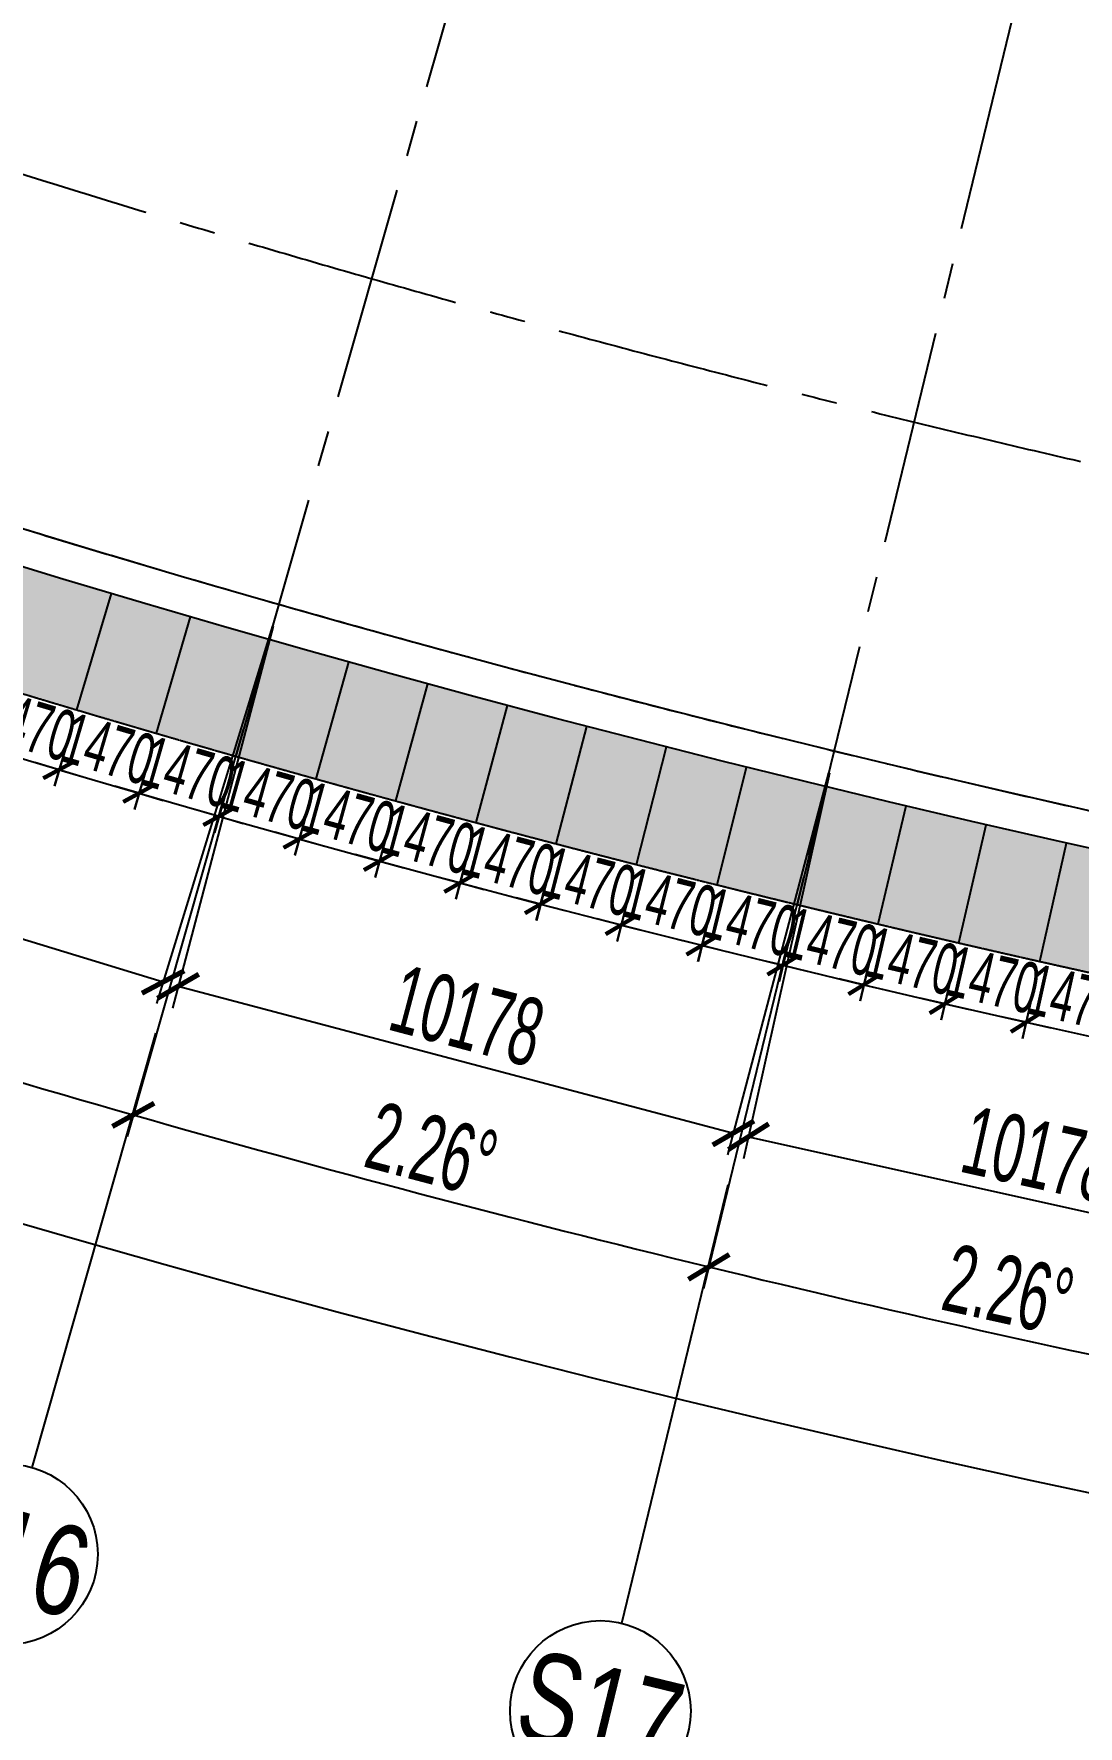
# Model space of a CAD drawing. Extents: x -668578 to 2331563, y -1202445 to 1620273.
# Drawn here: x 1643425 to 1661932, y 22311 to 52302 of the extents above; entities that cross this region are included whole.
import ezdxf
from ezdxf.enums import TextEntityAlignment as Align

# ---------------------------------------------------------------- set-up
doc = ezdxf.new("R2010")
doc.units = 0
doc.linetypes.add('CENTER2', pattern=[28.575000000000003, 19.05, -3.175, 3.175, -3.175])
doc.linetypes.add('DASH', pattern=[0.35, 0.25, -0.1])
doc.layers.get('0').update_dxf_attribs({"color": 8})
doc.layers.get('Defpoints').update_dxf_attribs({"color": 8})
for name, color, linetype in [('#填充层', 8, 'Continuous'), ('#幕墙线-平面', 8, 'Continuous'), ('#标注', 8, 'Continuous'), ('#轴线', 8, 'CENTER2'), ('dim', 8, 'Continuous')]:
    doc.layers.add(name, color=color, linetype=linetype)
doc.styles.add('JHZX', font='jrs.shx', dxfattribs={"width": 0.6, "bigfont": 'jhz.shx'})
doc.dimstyles.new('JZBZ-300', dxfattribs={"dimscale": 300, "dimtxt": 3, "dimasz": 1.5, "dimexe": 1, "dimexo": 1, "dimgap": 0.5, "dimtad": 1, "dimdec": 0, "dimdsep": 46, "dimtxsty": 'JHZX', "dimblk1": 'ARCHTICK', "dimblk2": 'ARCHTICK', "dimsah": 1, "dimcen": 0, "dimclrd": 1, "dimclre": 1, "dimclrt": 2, "dimazin": 2, "dimtfac": 1, "dimtdec": 0, "dimtix": 1, "dimtmove": 0, "dimatfit": 3, "dimfxl": 0, "dimtolj": 1, "dimlwd": -1, "dimlwe": -1, "dimarcsym": 0})
doc.dimstyles.new('JZBZ-400', dxfattribs={"dimscale": 400, "dimtxt": 3, "dimasz": 1.5, "dimexe": 1, "dimexo": 1, "dimgap": 0.5, "dimtad": 1, "dimdec": 0, "dimdsep": 46, "dimtxsty": 'JHZX', "dimblk1": 'ARCHTICK', "dimblk2": 'ARCHTICK', "dimsah": 1, "dimcen": 0, "dimclrd": 1, "dimclre": 1, "dimclrt": 2, "dimazin": 2, "dimtfac": 1, "dimtdec": 0, "dimtix": 1, "dimtmove": 0, "dimatfit": 3, "dimfxl": 0, "dimtolj": 1, "dimlwd": -1, "dimlwe": -1, "dimarcsym": 0})

# ---------------------------------------------------------------- blocks, each defined once
blk = doc.blocks.new('_ARCHTICK')
at = {"color": 0, "linetype": 'ByBlock', "const_width": 0.15}
blk.add_lwpolyline([(-0.5, -0.5), (0.5, 0.5)], dxfattribs=at)
blk = doc.blocks.new('*D2939')
at = {"layer": '#标注', "ltscale": 300, "transparency": 16777216}
for p, q in [((-1772.791618300945, -1481.365197545436), (-9341.748198340536, -7862.657879242006)), ((165913.7732030131, -92055.65823940704), (164727.0996400029, -101884.2800072265))]:
    blk.add_line(p, q, dxfattribs=at)
blk.add_arc((197092.1482162317, 166179.1797920645), 269610.2124900237, 220.1338192809485, 263.1156299250187, dxfattribs=at)
at = {"layer": 'Defpoints', "color": 0, "ltscale": 300, "transparency": 16777216}
for p in [(197092.1482162317, 166179.1797920645), (-1466.975190824596, -1223.535190204158), (40379.67516651106, -53208.30268940322), (165961.7196095993, -91658.54220838404)]:
    blk.add_point(p, dxfattribs=at)
at = {"layer": '#标注', "ltscale": 300, "transparency": 16777216, "xscale": 600, "yscale": 600, "zscale": 600}
for p, rotation in [((-9035.931770864163, -7604.827871900749), 130.1338192809485), ((164775.0460465892, -101487.1639762035), 353.1156299250187)]:
    blk.add_blockref('_ARCHTICK', p, dxfattribs=dict(at, rotation=rotation))
at = {"layer": '#标注', "ltscale": 300, "transparency": 16777216, "insert": (69341.55334645722, -70334.48968467087), "char_height": 1200, "attachment_point": 5, "rotation": 331.6247246029835, "style": 'JHZX'}
blk.add_mtext('\\A1;42.98°', dxfattribs=at)
blk = doc.blocks.new('*D2962')
at = {"layer": '#标注', "ltscale": 300, "transparency": 16777216}
for p, q in [((115870.6005550071, -80924.81215691594), (113528.6640288411, -88049.79168723096)), ((125687.7338482185, -83938.25712581127), (123628.8638690913, -91150.12612136613))]:
    blk.add_line(p, q, dxfattribs=at)
blk.add_arc((197092.1482162343, 166179.1797920605), 267210.2124900228, 251.8046268610904, 254.0668271582905, dxfattribs=at)
at = {"layer": 'Defpoints', "color": 0, "ltscale": 300, "transparency": 16777216}
for p in [(197092.1482162343, 166179.1797920605), (115995.5038364027, -80544.81324863248), (125797.5402471053, -83553.624112715), (117001.5900693427, -88745.90754671526)]:
    blk.add_point(p, dxfattribs=at)
at = {"layer": '#标注', "ltscale": 300, "transparency": 16777216, "xscale": 600, "yscale": 600, "zscale": 600}
for p, rotation in [((113653.5673102366, -87669.79277894746), 161.8046268610904), ((123738.670267978, -90765.49310826983), 344.0668271582905)]:
    blk.add_blockref('_ARCHTICK', p, dxfattribs=dict(at, rotation=rotation))
at = {"layer": '#标注', "ltscale": 300, "transparency": 16777216, "insert": (118915.5953351059, -88502.6371847374), "char_height": 1200, "attachment_point": 5, "rotation": 342.9357270096904, "style": 'JHZX'}
blk.add_mtext('\\A1;2.26°', dxfattribs=at)
blk = doc.blocks.new('*D2963')
at = {"layer": '#标注', "ltscale": 300, "transparency": 16777216}
for p, q in [((125687.7338482183, -83938.25712581107), (123628.863869091, -91150.12612136657)), ((135616.1671656003, -86561.84654807858), (133843.5729507637, -93849.3639408216))]:
    blk.add_line(p, q, dxfattribs=at)
blk.add_arc((197092.1482162313, 166179.1797920627), 267210.2124900245, 254.0668271582912, 256.3290280231381, dxfattribs=at)
at = {"layer": 'Defpoints', "color": 0, "ltscale": 300, "transparency": 16777216}
for p in [(197092.1482162313, 166179.1797920627), (125797.5402471051, -83553.62411271481), (135710.7055237249, -86173.17895379895), (127126.5616426544, -91708.61432464102)]:
    blk.add_point(p, dxfattribs=at)
at = {"layer": '#标注', "ltscale": 300, "transparency": 16777216, "xscale": 600, "yscale": 600, "zscale": 600}
for p, rotation in [((123738.6702679777, -90765.49310827028), 164.0668271582912), ((133938.1113088882, -93460.69634654198), 346.3290280231381)]:
    blk.add_blockref('_ARCHTICK', p, dxfattribs=dict(at, rotation=rotation))
at = {"layer": '#标注', "ltscale": 300, "transparency": 16777216, "insert": (129029.4731496097, -91389.98292303307), "char_height": 1200, "attachment_point": 5, "rotation": 345.1979275907147, "style": 'JHZX'}
blk.add_mtext('\\A1;2.26°', dxfattribs=at)
blk = doc.blocks.new('*D2964')
at = {"layer": '#标注', "ltscale": 300, "transparency": 16777216}
for p, q in [((135616.1671656, -86561.84654807855), (133843.5729507627, -93849.36394082324)), ((145640.4226773909, -88791.49024800592), (144156.8671574158, -96143.29703404036))]:
    blk.add_line(p, q, dxfattribs=at)
blk.add_arc((197092.1482162382, 166179.1797920599), 267210.2124900252, 256.3290280231364, 258.5912288879829, dxfattribs=at)
at = {"layer": 'Defpoints', "color": 0, "ltscale": 300, "transparency": 16777216}
for p in [(197092.1482162382, 166179.1797920599), (135710.7055237246, -86173.17895379894), (145719.5456384562, -88399.3938860842), (137360.5897846303, -94269.35367721465)]:
    blk.add_point(p, dxfattribs=at)
at = {"layer": '#标注', "ltscale": 300, "transparency": 16777216, "xscale": 600, "yscale": 600, "zscale": 600}
for p, rotation in [((133938.1113088872, -93460.6963465436), 166.3290280231364), ((144235.9901184811, -95751.20067211865), 348.5912288879829)]:
    blk.add_blockref('_ARCHTICK', p, dxfattribs=dict(at, rotation=rotation))
at = {"layer": '#标注', "ltscale": 300, "transparency": 16777216, "insert": (139249.4410553849, -93875.85774285143), "char_height": 1200, "attachment_point": 5, "rotation": 347.4601284555596, "style": 'JHZX'}
blk.add_mtext('\\A1;2.26°', dxfattribs=at)
blk = doc.blocks.new('*U2924')
at = {"linetype": 'ByBlock'}
blk.add_line((-8.960830237663566e-17, -20), (0, 0), dxfattribs=at)
blk.add_circle((0, -24), 4, dxfattribs=at)
at = {"color": 253, "linetype": 'ByBlock', "style": 'JHZX', "width": 0.75}
blk.add_attdef('AXES', text='', height=4, dxfattribs=at).set_placement((0, -24), align=Align.MIDDLE_CENTER)
blk = doc.blocks.new('*D3017')
at = {"layer": '#标注', "transparency": 16777216}
for p, q in [((-18427.29014813252, -75791.97258892888), (-19947.73486925563, -82627.74086996839)), ((-8492.067901645589, -78001.81288731284), (-10012.5126227687, -84837.58116835235)), ((-19860.88729401017, -82237.28280733684), (-9925.665047523244, -84447.1231057208))]:
    blk.add_line(p, q, dxfattribs=at)
at = {"layer": 'Defpoints', "color": 0, "transparency": 16777216}
for p in [(-18340.44257288706, -75401.51452629734), (-8405.220326400127, -77611.3548246813), (-9925.665047523244, -84447.1231057208)]:
    blk.add_point(p, dxfattribs=at)
at = {"layer": '#标注', "transparency": 16777216, "xscale": 600, "yscale": 600, "zscale": 600}
for p, rotation in [((-19860.88729401017, -82237.28280733684), 167.4601294960044), ((-9925.665047523244, -84447.1231057208), 347.4601294960043)]:
    blk.add_blockref('_ARCHTICK', p, dxfattribs=dict(at, rotation=rotation))
at = {"layer": '#标注', "transparency": 16777216, "insert": (-14719.58102027579, -82561.28683126572), "char_height": 1200, "attachment_point": 5, "rotation": 347.46012949600436, "style": 'JHZX'}
blk.add_mtext('\\A1;10178', dxfattribs=at)
blk = doc.blocks.new('*D3019')
at = {"layer": '#标注', "transparency": 16777216}
for p, q in [((-28282.88588761652, -73187.95265346952), (-30071.97148368604, -79958.3775199017)), ((-18442.63487476202, -75788.24018285229), (-20231.72047083154, -82558.66504928446)), ((-29969.77918181109, -79571.6518633472), (-20129.52816895658, -82171.93939272997))]:
    blk.add_line(p, q, dxfattribs=at)
at = {"layer": 'Defpoints', "color": 0, "transparency": 16777216}
for p in [(-28180.69358574156, -72801.22699691502), (-18340.44257288706, -75401.5145262978), (-20129.52816895658, -82171.93939272997)]:
    blk.add_point(p, dxfattribs=at)
at = {"layer": '#标注', "transparency": 16777216, "xscale": 600, "yscale": 600, "zscale": 600}
for p, rotation in [((-29969.77918181109, -79571.6518633472), 165.1979260165028), ((-20129.52816895658, -82171.93939272997), 345.1979260165028)]:
    blk.add_blockref('_ARCHTICK', p, dxfattribs=dict(at, rotation=rotation))
at = {"layer": '#标注', "transparency": 16777216, "insert": (-24845.26907163392, -80098.34431492962), "char_height": 1200, "attachment_point": 5, "rotation": 345.1979260165028, "style": 'JHZX'}
blk.add_mtext('\\A1;10178', dxfattribs=at)
blk = doc.blocks.new('*D3020')
at = {"layer": '#标注', "transparency": 16777216}
for p, q in [((-38028.01337984062, -70196.93667052576), (-40082.95058905006, -76891.46527291904)), ((-28298.07129202501, -73183.61747021004), (-30353.00850123445, -79878.14607260333)), ((-39965.57288276312, -76509.074799624), (-30235.63079494752, -79495.75559930828))]:
    blk.add_line(p, q, dxfattribs=at)
at = {"layer": 'Defpoints', "color": 0, "transparency": 16777216}
for p in [(-37910.63567355368, -69814.5461972307), (-28180.69358573807, -72801.22699691498), (-30235.63079494752, -79495.75559930828)]:
    blk.add_point(p, dxfattribs=at)
at = {"layer": '#标注', "transparency": 16777216, "xscale": 600, "yscale": 600, "zscale": 600}
for p, rotation in [((-39965.57288276312, -76509.074799624), 162.9357278414929), ((-30235.63079494752, -79495.75559930828), 342.9357278414929)]:
    blk.add_blockref('_ARCHTICK', p, dxfattribs=dict(at, rotation=rotation))
at = {"layer": '#标注', "transparency": 16777216, "insert": (-34865.84642628145, -77237.63425287601), "char_height": 1200, "attachment_point": 5, "rotation": 342.9357278414929, "style": 'JHZX'}
blk.add_mtext('\\A1;10178', dxfattribs=at)
blk = doc.blocks.new('*U576')
at = {"layer": '#幕墙线-平面', "ltscale": 300}
blk.add_lwpolyline([(-2.021426355838275e-10, 0.002538945773403268), (6.263339929546419e-05, -2149.999906919618)], dxfattribs=at)
blk = doc.blocks.new('*U577')
at = {"layer": '#幕墙线-平面', "color": 0, "linetype": 'ByBlock', "lineweight": -2, "transparency": 16777216}
for p, rotation in [((1644188.767116361, 40321.09322382067), 163.4225069173871), ((1645598.841592403, 39905.66062733348), 163.7457025769099), ((1647011.23700652, 39498.18858609308), 164.0688982364315), ((1648425.908417898, 39098.69006539544), 164.3920938959532), ((1649842.810813305, 38707.17777682832), 164.7152895554737), ((1651261.899108522, 38323.66417786662), 165.0384852149942), ((1652683.128149775, 37948.16147147611), 165.3616808745159), ((1654106.452715177, 37580.68160572488), 165.6848765340386), ((1655531.827516162, 37221.23627340363), 166.0080721935603), ((1656959.207198927, 36869.8369116532), 166.331267853083), ((1658388.546345878, 36526.49470160095), 166.6544635126058), ((1659819.799477072, 36191.2205680047), 166.9776591721285), ((1661252.921051664, 35864.0251789054), 167.3008548316524)]:
    blk.add_blockref('*U576', p, dxfattribs=dict(at, rotation=rotation))
blk = doc.blocks.new('*D3236')
at = {"layer": '#标注', "ltscale": 300, "transparency": 16777216}
for p, q in [((121252.2380702595, -83460.60633975439), (120933.5952784095, -84520.0658542167)), ((122659.9548670372, -83883.9909090903), (122341.3120751871, -84943.4504235526)), ((121019.9998712442, -84232.77811285437), (120589.0682592007, -84103.1712236023)), ((121019.9998712442, -84232.77811285437), (122427.7166680219, -84656.16268219028)), ((122427.7166680219, -84656.16268219028), (122858.6482800654, -84785.76957144235))]:
    blk.add_line(p, q, dxfattribs=at)
at = {"layer": 'Defpoints', "color": 0, "ltscale": 300, "transparency": 16777216}
for p in [(121338.6426630942, -83173.31859839207), (122746.3594598719, -83596.70316772796), (122427.7166680219, -84656.16268219028)]:
    blk.add_point(p, dxfattribs=at)
at = {"layer": '#标注', "ltscale": 300, "transparency": 16777216, "xscale": 450, "yscale": 450, "zscale": 450}
for p, rotation in [((121019.9998712442, -84232.77811285437), 343.2608272600598), ((122427.7166680219, -84656.16268219028), 163.2608272600599)]:
    blk.add_blockref('_ARCHTICK', p, dxfattribs=dict(at, rotation=rotation))
at = {"layer": '#标注', "ltscale": 300, "transparency": 16777216, "insert": (121896.6674553025, -83869.89491479765), "char_height": 900, "attachment_point": 5, "rotation": 343.26082726005984, "style": 'JHZX'}
blk.add_mtext('\\A1;1470', dxfattribs=at)
blk = doc.blocks.new('*D3237')
at = {"layer": '#标注', "ltscale": 300, "transparency": 16777216}
for p, q in [((122661.568622395, -83884.46911325946), (122348.9070980795, -84945.70917224548)), ((122433.6897838785, -84657.93861053232), (122002.0339413088, -84530.76458183378)), ((124071.6512504276, -84299.9062993686), (123758.9897261122, -85361.14635835461)), ((122433.6897838785, -84657.93861053232), (123843.7724119112, -85073.37579664146)), ((123843.7724119112, -85073.37579664146), (124275.4282544809, -85200.54982533999))]:
    blk.add_line(p, q, dxfattribs=at)
at = {"layer": 'Defpoints', "color": 0, "ltscale": 300, "transparency": 16777216}
for p in [(122746.351308194, -83596.69855154632), (124156.4339362266, -84012.13573765545), (123843.7724119112, -85073.37579664146)]:
    blk.add_point(p, dxfattribs=at)
at = {"layer": '#标注', "ltscale": 300, "transparency": 16777216, "xscale": 450, "yscale": 450, "zscale": 450}
for p, rotation in [((122433.6897838785, -84657.93861053232), 343.5840229464922), ((123843.7724119112, -85073.37579664146), 163.5840229464922)]:
    blk.add_blockref('_ARCHTICK', p, dxfattribs=dict(at, rotation=rotation))
at = {"layer": '#标注', "ltscale": 300, "transparency": 16777216, "insert": (123308.2964694929, -84290.11608016057), "char_height": 900, "attachment_point": 5, "rotation": 343.58402294649215, "style": 'JHZX'}
blk.add_mtext('\\A1;1470', dxfattribs=at)
blk = doc.blocks.new('*D3214')
at = {"layer": '#标注', "ltscale": 300, "transparency": 16777216}
for p, q in [((124073.2676775654, -84300.37539306041), (123766.5973693196, -85363.36222911478)), ((125485.6712696229, -84707.85197720275), (125179.0009613771, -85770.83881325711)), ((123849.755450394, -85075.1180035837), (123417.3891120974, -84950.38088197203)), ((123849.755450394, -85075.1180035837), (125262.1590424516, -85482.59458772604)), ((125262.1590424516, -85482.59458772604), (125694.5253807482, -85607.33170933771))]:
    blk.add_line(p, q, dxfattribs=at)
at = {"layer": 'Defpoints', "color": 0, "ltscale": 300, "transparency": 16777216}
for p in [(124156.4257586398, -84012.13116752933), (125568.8293506973, -84419.60775167166), (125262.1590424516, -85482.59458772604)]:
    blk.add_point(p, dxfattribs=at)
at = {"layer": '#标注', "ltscale": 300, "transparency": 16777216, "xscale": 450, "yscale": 450, "zscale": 450}
for p, rotation in [((123849.755450394, -85075.1180035837), 343.9072186329211), ((125262.1590424516, -85482.59458772604), 163.907218632921)]:
    blk.add_blockref('_ARCHTICK', p, dxfattribs=dict(at, rotation=rotation))
at = {"layer": '#标注', "ltscale": 300, "transparency": 16777216, "insert": (124722.2734085717, -84702.36784459269), "char_height": 900, "attachment_point": 5, "rotation": 343.90721863292106, "style": 'JHZX'}
blk.add_mtext('\\A1;1470', dxfattribs=at)
blk = doc.blocks.new('*D3215')
at = {"layer": '#标注', "ltscale": 300, "transparency": 16777216}
for p, q in [((125487.2903171074, -84708.311945491), (125186.6209828329, -85773.01173557827)), ((126901.96993211, -85107.81496222375), (126601.3005978354, -86172.51475231102)), ((125268.1518131869, -85484.30301783359), (124835.0887365698, -85362.00677230257)), ((125268.1518131869, -85484.30301783359), (126682.8314281894, -85883.80603456633)), ((126682.8314281894, -85883.80603456633), (127115.8945048065, -86006.10228009734))]:
    blk.add_line(p, q, dxfattribs=at)
at = {"layer": 'Defpoints', "color": 0, "ltscale": 300, "transparency": 16777216}
for p in [(125568.8211474614, -84419.60322774632), (126983.500762464, -84819.10624447906), (126682.8314281894, -85883.80603456633)]:
    blk.add_point(p, dxfattribs=at)
at = {"layer": '#标注', "ltscale": 300, "transparency": 16777216, "xscale": 450, "yscale": 450, "zscale": 450}
for p, rotation in [((125268.1518131869, -85484.30301783359), 344.2304143193574), ((126682.8314281894, -85883.80603456633), 164.2304143193574)]:
    blk.add_blockref('_ARCHTICK', p, dxfattribs=dict(at, rotation=rotation))
at = {"layer": '#标注', "ltscale": 300, "transparency": 16777216, "insert": (126138.5532813962, -85106.63709071056), "char_height": 900, "attachment_point": 5, "rotation": 344.2304143193574, "style": 'JHZX'}
blk.add_mtext('\\A1;1470', dxfattribs=at)
blk = doc.blocks.new('*D3216')
at = {"layer": '#标注', "ltscale": 300, "transparency": 16777216}
for p, q in [((126903.5915484247, -85108.26579047278), (126608.9327550787, -86174.64465705231)), ((126688.8337404938, -85885.48063347797), (126255.0877051323, -85765.62915535539)), ((128320.5021728711, -85499.78252806308), (128025.8433795251, -86566.16139464261)), ((126688.8337404938, -85885.48063347797), (128105.7443649402, -86276.99737106827)), ((128105.7443649402, -86276.99737106827), (128539.4904003017, -86396.84884919084))]:
    blk.add_line(p, q, dxfattribs=at)
at = {"layer": 'Defpoints', "color": 0, "ltscale": 300, "transparency": 16777216}
for p in [(126983.4925338397, -84819.10176689844), (128400.4031582861, -85210.61850448874), (128105.7443649402, -86276.99737106827)]:
    blk.add_point(p, dxfattribs=at)
at = {"layer": '#标注', "ltscale": 300, "transparency": 16777216, "xscale": 450, "yscale": 450, "zscale": 450}
for p, rotation in [((126688.8337404938, -85885.48063347797), 344.5536100057881), ((128105.7443649402, -86276.99737106827), 164.5536100057881)]:
    blk.add_blockref('_ARCHTICK', p, dxfattribs=dict(at, rotation=rotation))
at = {"layer": '#标注', "ltscale": 300, "transparency": 16777216, "insert": (127557.0910235471, -85502.91095512443), "char_height": 900, "attachment_point": 5, "rotation": 344.5536100057881, "style": 'JHZX'}
blk.add_mtext('\\A1;1470', dxfattribs=at)
blk = doc.blocks.new('*D3217')
at = {"layer": '#标注', "ltscale": 300, "transparency": 16777216}
for p, q in [((128322.1263064184, -85500.22420192811), (128033.4874297091, -86568.24821403541)), ((129741.2228558194, -85883.74220275742), (129452.5839791102, -86951.76621486472)), ((128111.7560278265, -86278.63808550268), (127677.3408350274, -86161.23518832665)), ((128111.7560278265, -86278.63808550268), (129530.8525772275, -86662.15608633199)), ((129530.8525772275, -86662.15608633199), (129965.2677700266, -86779.55898350802))]:
    blk.add_line(p, q, dxfattribs=at)
at = {"layer": 'Defpoints', "color": 0, "ltscale": 300, "transparency": 16777216}
for p in [(128400.3949045357, -85210.61407339538), (129819.4914539368, -85594.13207422468), (129530.8525772275, -86662.15608633199)]:
    blk.add_point(p, dxfattribs=at)
at = {"layer": '#标注', "ltscale": 300, "transparency": 16777216, "xscale": 450, "yscale": 450, "zscale": 450}
for p, rotation in [((128111.7560278265, -86278.63808550268), 344.8768056922186), ((129530.8525772275, -86662.15608633199), 164.8768056922185)]:
    blk.add_blockref('_ARCHTICK', p, dxfattribs=dict(at, rotation=rotation))
at = {"layer": '#标注', "ltscale": 300, "transparency": 16777216, "insert": (128977.8414987617, -85891.17682885188), "char_height": 900, "attachment_point": 5, "rotation": 344.87680569221857, "style": 'JHZX'}
blk.add_mtext('\\A1;1470', dxfattribs=at)
blk = doc.blocks.new('*D3218')
at = {"layer": '#标注', "ltscale": 300, "transparency": 16777216}
for p, q in [((129742.8494549212, -85884.17470818484), (129460.239679011, -86953.80988250529)), ((131164.0867752345, -86259.68176914533), (130881.4769993242, -87329.31694346579)), ((129536.8733994126, -86663.76286408), (129101.8028717746, -86548.81228347754)), ((129536.8733994126, -86663.76286408), (130958.1107197258, -87039.26992504048)), ((130958.1107197258, -87039.26992504048), (131393.1812473638, -87154.22050564291))]:
    blk.add_line(p, q, dxfattribs=at)
at = {"layer": 'Defpoints', "color": 0, "ltscale": 300, "transparency": 16777216}
for p in [(129819.4831753229, -85594.12768975954), (131240.7204956361, -85969.63475072003), (130958.1107197258, -87039.26992504048)]:
    blk.add_point(p, dxfattribs=at)
at = {"layer": '#标注', "ltscale": 300, "transparency": 16777216, "xscale": 450, "yscale": 450, "zscale": 450}
for p, rotation in [((129536.8733994126, -86663.76286408), 345.2000013786516), ((130958.1107197258, -87039.26992504048), 165.2000013786515)]:
    blk.add_blockref('_ARCHTICK', p, dxfattribs=dict(at, rotation=rotation))
at = {"layer": '#标注', "ltscale": 300, "transparency": 16777216, "insert": (130400.7595003725, -86271.42235770963), "char_height": 900, "attachment_point": 5, "rotation": 345.2000013786515, "style": 'JHZX'}
blk.add_mtext('\\A1;1470', dxfattribs=at)
blk = doc.blocks.new('*D3219')
at = {"layer": '#标注', "ltscale": 300, "transparency": 16777216}
for p, q in [((131165.7157881339, -86260.10509237333), (130889.1441053446, -87331.31739433082)), ((132589.0486571998, -86627.58926525629), (132312.4769744105, -87698.80156721378)), ((130964.1405096324, -87040.84271498011), (130528.4284906064, -86928.34810854835)), ((130964.1405096324, -87040.84271498011), (132387.4733786984, -87408.32688786308)), ((132387.4733786984, -87408.32688786308), (132823.1853977244, -87520.82149429483))]:
    blk.add_line(p, q, dxfattribs=at)
at = {"layer": 'Defpoints', "color": 0, "ltscale": 300, "transparency": 16777216}
for p in [(131240.7121924218, -85969.63041302262), (132664.0450614877, -86337.11458590558), (132387.4733786984, -87408.32688786308)]:
    blk.add_point(p, dxfattribs=at)
at = {"layer": '#标注', "ltscale": 300, "transparency": 16777216, "xscale": 450, "yscale": 450, "zscale": 450}
for p, rotation in [((130964.1405096324, -87040.84271498011), 345.5231970650825), ((132387.4733786984, -87408.32688786308), 165.5231970650825)]:
    blk.add_blockref('_ARCHTICK', p, dxfattribs=dict(at, rotation=rotation))
at = {"layer": '#标注', "ltscale": 300, "transparency": 16777216, "insert": (131825.7997527411, -86643.63544272019), "char_height": 900, "attachment_point": 5, "rotation": 345.52319706508246, "style": 'JHZX'}
blk.add_mtext('\\A1;1470', dxfattribs=at)
blk = doc.blocks.new('*D3220')
at = {"layer": '#标注', "ltscale": 300, "transparency": 16777216}
for p, q in [((132590.6800320639, -86628.00339281512), (132320.1552425931, -87700.75873764735)), ((134016.0631610443, -86987.45298469096), (133745.5383715736, -88060.20832952319)), ((132393.5119444667, -87409.8656399461), (131957.1722979148, -87299.83058713576)), ((132393.5119444667, -87409.8656399461), (133818.8950734471, -87769.31523182192)), ((133818.8950734471, -87769.31523182192), (134255.234719999, -87879.35028463227))]:
    blk.add_line(p, q, dxfattribs=at)
at = {"layer": 'Defpoints', "color": 0, "ltscale": 300, "transparency": 16777216}
for p in [(132664.0367339374, -86337.11029511387), (134089.4198629179, -86696.55988698971), (133818.8950734471, -87769.31523182192)]:
    blk.add_point(p, dxfattribs=at)
at = {"layer": '#标注', "ltscale": 300, "transparency": 16777216, "xscale": 450, "yscale": 450, "zscale": 450}
for p, rotation in [((132393.5119444667, -87409.8656399461), 345.8463927515079), ((133818.8950734471, -87769.31523182192), 165.8463927515079)]:
    blk.add_blockref('_ARCHTICK', p, dxfattribs=dict(at, rotation=rotation))
at = {"layer": '#标注', "ltscale": 300, "transparency": 16777216, "insert": (133252.916912704, -87007.80424048149), "char_height": 900, "attachment_point": 5, "rotation": 345.8463927515079, "style": 'JHZX'}
blk.add_mtext('\\A1;1470', dxfattribs=at)
blk = doc.blocks.new('*D3221')
at = {"layer": '#标注', "ltscale": 300, "transparency": 16777216}
for p, q in [((134017.6968459647, -86987.85790340361), (133753.2275576045, -88062.12215725286)), ((135445.0848807857, -87339.26147699397), (135180.6155924255, -88413.52573084322)), ((133824.9422229367, -87770.81989708947), (133387.9888326916, -87663.24789909119)), ((133824.9422229367, -87770.81989708947), (135252.3302577577, -88122.22347067985)), ((135252.3302577577, -88122.22347067985), (135689.2836480028, -88229.79546867813))]:
    blk.add_line(p, q, dxfattribs=at)
at = {"layer": 'Defpoints', "color": 0, "ltscale": 300, "transparency": 16777216}
for p in [(134089.4115112969, -86696.55564324022), (135516.7995461179, -87047.9592168306), (135252.3302577577, -88122.22347067985)]:
    blk.add_point(p, dxfattribs=at)
at = {"layer": '#标注', "ltscale": 300, "transparency": 16777216, "xscale": 450, "yscale": 450, "zscale": 450}
for p, rotation in [((133824.9422229367, -87770.81989708947), 346.16958843794), ((135252.3302577577, -88122.22347067985), 166.16958843794)]:
    blk.add_blockref('_ARCHTICK', p, dxfattribs=dict(at, rotation=rotation))
at = {"layer": '#标注', "ltscale": 300, "transparency": 16777216, "insert": (134682.0655710116, -87363.91716355791), "char_height": 900, "attachment_point": 5, "rotation": 346.16958843794004, "style": 'JHZX'}
blk.add_mtext('\\A1;1470', dxfattribs=at)
blk = doc.blocks.new('*D3222')
at = {"layer": '#标注', "ltscale": 300, "transparency": 16777216}
for p, q in [((135446.7208237799, -87339.65717397633), (135188.3154516429, -88415.39615497242)), ((136876.068346573, -87683.00354801811), (136617.662974436, -88758.7425290142)), ((135258.3857985544, -88123.69400125445), (134820.8325679775, -88018.58848088716)), ((135258.3857985544, -88123.69400125445), (136687.7333213475, -88467.04037529623)), ((136687.7333213475, -88467.04037529623), (137125.2865519245, -88572.14589566352))]:
    blk.add_line(p, q, dxfattribs=at)
at = {"layer": 'Defpoints', "color": 0, "ltscale": 300, "transparency": 16777216}
for p in [(135516.7911706914, -87047.95502025835), (136946.1386934845, -87391.30139430013), (136687.7333213475, -88467.04037529623)]:
    blk.add_point(p, dxfattribs=at)
at = {"layer": '#标注', "ltscale": 300, "transparency": 16777216, "xscale": 450, "yscale": 450, "zscale": 450}
for p, rotation in [((135258.3857985544, -88123.69400125445), 346.4927841243685), ((136687.7333213475, -88467.04037529623), 166.4927841243685)]:
    blk.add_blockref('_ARCHTICK', p, dxfattribs=dict(at, rotation=rotation))
at = {"layer": '#标注', "ltscale": 300, "transparency": 16777216, "insert": (136113.200253774, -87711.96288083942), "char_height": 900, "attachment_point": 5, "rotation": 346.49278412436854, "style": 'JHZX'}
blk.add_mtext('\\A1;1470', dxfattribs=at)
blk = doc.blocks.new('*D3223')
at = {"layer": '#标注', "ltscale": 300, "transparency": 16777216}
for p, q in [((136877.7064955876, -87683.39001067955), (136625.3732618397, -88760.56949002849)), ((138308.9680261354, -88018.66826028048), (138056.6347923875, -89095.8477396294)), ((136693.7970607716, -88468.47672438761), (136255.6579123103, -88365.8410259898)), ((136693.7970607716, -88468.47672438761), (138125.0585913194, -88803.75497398854)), ((138125.0585913194, -88803.75497398854), (138563.1977397807, -88906.39067238636))]:
    blk.add_line(p, q, dxfattribs=at)
at = {"layer": 'Defpoints', "color": 0, "ltscale": 300, "transparency": 16777216}
for p in [(136946.1302945195, -87391.29724503869), (138377.3918250673, -87726.5754946396), (138125.0585913194, -88803.75497398854)]:
    blk.add_point(p, dxfattribs=at)
at = {"layer": '#标注', "ltscale": 300, "transparency": 16777216, "xscale": 450, "yscale": 450, "zscale": 450}
for p, rotation in [((136693.7970607716, -88468.47672438761), 346.8159798107975), ((138125.0585913194, -88803.75497398854), 166.8159798107975)]:
    blk.add_blockref('_ARCHTICK', p, dxfattribs=dict(at, rotation=rotation))
at = {"layer": '#标注', "ltscale": 300, "transparency": 16777216, "insert": (137546.2754239093, -88051.93031790634), "char_height": 900, "attachment_point": 5, "rotation": 346.8159798107975, "style": 'JHZX'}
blk.add_mtext('\\A1;1470', dxfattribs=at)
blk = doc.blocks.new('*D3224')
at = {"layer": '#标注', "ltscale": 300, "transparency": 16777216}
for p, q in [((138310.6083290463, -88019.0454763243), (138064.3552626449, -89097.63117939702)), ((139743.7383262309, -88346.2449333107), (139497.4852598294, -89424.83063638341)), ((138131.1303364294, -88805.15709589377), (137692.4192111745, -88704.99448521694)), ((138131.1303364294, -88805.15709589377), (139564.2603336139, -89132.35655288017)), ((139564.2603336139, -89132.35655288017), (140002.9714588688, -89232.519163557))]:
    blk.add_line(p, q, dxfattribs=at)
at = {"layer": 'Defpoints', "color": 0, "ltscale": 300, "transparency": 16777216}
for p in [(138377.3834028309, -87726.57139282106), (139810.5134000155, -88053.77084980745), (139564.2603336139, -89132.35655288017)]:
    blk.add_point(p, dxfattribs=at)
at = {"layer": '#标注', "ltscale": 300, "transparency": 16777216, "xscale": 450, "yscale": 450, "zscale": 450}
for p, rotation in [((138131.1303364294, -88805.15709589377), 347.1391754972316), ((139564.2603336139, -89132.35655288017), 167.1391754972316)]:
    blk.add_blockref('_ARCHTICK', p, dxfattribs=dict(at, rotation=rotation))
at = {"layer": '#标注', "ltscale": 300, "transparency": 16777216, "insert": (138981.2454825908, -88383.80865738046), "char_height": 900, "attachment_point": 5, "rotation": 347.1391754972316, "style": 'JHZX'}
blk.add_mtext('\\A1;1470', dxfattribs=at)
blk = doc.blocks.new('*D3225')
at = {"layer": '#标注', "ltscale": 300, "transparency": 16777216}
for p, q in [((139745.3807308452, -88346.61289073434), (139505.2156672835, -89426.57049815665)), ((141180.3335940951, -88665.72314399059), (140940.1685305334, -89745.6807514129)), ((139570.3398912136, -89133.72440298463), (139131.0707484555, -89036.03806708945)), ((139570.3398912136, -89133.72440298463), (141005.2927544635, -89452.83465624088)), ((141005.2927544635, -89452.83465624088), (141444.5618972215, -89550.52099213605))]:
    blk.add_line(p, q, dxfattribs=at)
at = {"layer": 'Defpoints', "color": 0, "ltscale": 300, "transparency": 16777216}
for p in [(139810.5049547753, -88053.76679556232), (141245.4578180252, -88372.87704881857), (141005.2927544635, -89452.83465624088)]:
    blk.add_point(p, dxfattribs=at)
at = {"layer": '#标注', "ltscale": 300, "transparency": 16777216, "xscale": 450, "yscale": 450, "zscale": 450}
for p, rotation in [((139570.3398912136, -89133.72440298463), 347.4623711836643), ((141005.2927544635, -89452.83465624088), 167.4623711836643)]:
    blk.add_blockref('_ARCHTICK', p, dxfattribs=dict(at, rotation=rotation))
at = {"layer": '#标注', "ltscale": 300, "transparency": 16777216, "insert": (140418.0647706988, -88707.5873392687), "char_height": 900, "attachment_point": 5, "rotation": 347.4623711836643, "style": 'JHZX'}
blk.add_mtext('\\A1;1470', dxfattribs=at)
blk = doc.blocks.new('A$Caccc0cd0')
at = {"layer": '#标注'}
for p1, p2, distance, picture, middle in [((-37910.63567355368, -69814.5461972307), (-28180.69358573807, -72801.22699691498), -7002.819442342884, '*D3020', (-34865.84642628145, -77237.63425287601)), ((-28180.69358574157, -72801.22699691504), (-18340.44257288706, -75401.5145262978), -7002.819442343664, '*D3019', (-24845.26907163392, -80098.34431492962)), ((-18340.44257288706, -75401.51452629734), (-8405.22032640013, -77611.3548246813), -7002.819442342987, '*D3017', (-14719.58102027579, -82561.28683126572))]:
    dim = blk.add_aligned_dim(p1=p1, p2=p2, distance=distance, dimstyle='JZBZ-400', override={"dimclrd": 256, "dimclre": 256, "dimclrt": 256}, dxfattribs=at)
    dim.commit()
    dim.dimension.update_dxf_attribs({"geometry": picture, "text_midpoint": middle})
blk = doc.blocks.new('DSGDFG')
at = {"layer": '#标注', "ltscale": 300}
blk.add_arc((197092.151355247, 166179.1920613433), 257800.0000000007, 220.1360728823768, 263.1156295571803, dxfattribs=at)
at = {"layer": '#轴线', "ltscale": 200}
for p, q in [((125802.1465973302, -83537.48897254444), (145071.3702494891, -16040.69799774676)), ((135712.5666190679, -86165.52502868301), (152304.602743926, -17952.08054989972))]:
    blk.add_line(p, q, dxfattribs=at)
for radius in [244000.0000000004, 251800.0000000004, 257800.0000000004]:
    blk.add_arc((197092.1513552468, 166179.1920613431), radius, 218.4388923744016, 265.1405841852512, dxfattribs=at)
at = {"layer": '#标注', "ltscale": 300}
blk.add_blockref('A$Caccc0cd0', (154502.6209182295, -8915.558944611956), dxfattribs=at)
at = {"layer": '#标注', "linetype": 'ByBlock'}
for p, xscale, yscale, rotation, values in [((124139.4772560617, -89319.98676055903), 399.9999999999999, 399.9999999999999, 344.0952502230697, {'AXES': 'S16'}), ((134281.0125977786, -92000.36538827047), 400, 400, 346.3573321530939, {'AXES': 'S17'})]:
    blk.add_blockref('*U2924', p, dxfattribs=dict(at, xscale=xscale, yscale=yscale, rotation=rotation)).add_auto_attribs(values)
at = {"layer": '#标注', "ltscale": 300}
for base, center, p1, p2, picture, middle in [((40379.67516651106, -53208.30268940322), (197092.1482162317, 166179.1797920645), (-1466.975190824596, -1223.535190204158), (165961.7196095993, -91658.54220838402), '*D2939', (69341.55334645722, -70334.48968467087)), ((117001.5900693427, -88745.90754671526), (197092.1482162343, 166179.1797920606), (115995.5038364027, -80544.81324863248), (125797.5402471053, -83553.62411271501), '*D2962', (118915.5953351059, -88502.63718473738)), ((127126.5616426544, -91708.61432464102), (197092.1482162313, 166179.1797920627), (125797.5402471051, -83553.62411271478), (135710.7055237249, -86173.17895379895), '*D2963', (129029.4731496097, -91389.98292303308)), ((137360.5897846303, -94269.35367721465), (197092.1482162382, 166179.1797920599), (135710.7055237247, -86173.17895379895), (145719.5456384562, -88399.3938860842), '*D2964', (139249.4410553849, -93875.85774285141))]:
    dim = blk.add_angular_dim_3p(base=base, center=center, p1=p1, p2=p2, dimstyle='JZBZ-400', override={"dimclrd": 256, "dimclre": 256, "dimclrt": 256}, dxfattribs=at)
    dim.commit()
    dim.dimension.update_dxf_attribs({"geometry": picture, "text_midpoint": middle})
blk = doc.blocks.new('D1')
at = {"layer": '#标注', "ltscale": 300}
for p1, p2, distance, picture, middle in [((121338.6426630942, -83173.31859839207), (122746.3594598719, -83596.70316772796), -1106.3397722140778, '*D3236', (121896.6674553025, -83869.89491479765)), ((122746.351308194, -83596.69855154632), (124156.4339362266, -84012.13573765545), -1106.3397722146, '*D3237', (123308.2964694929, -84290.11608016057)), ((124156.4257586398, -84012.13116752933), (125568.8293506973, -84419.60775167166), -1106.339772214849, '*D3214', (124722.2734085717, -84702.36784459269)), ((125568.8211474614, -84419.60322774632), (126983.500762464, -84819.10624447907), -1106.3397722151046, '*D3215', (126138.5532813962, -85106.63709071056)), ((126983.4925338398, -84819.10176689843), (128400.4031582861, -85210.61850448872), -1106.3397722144582, '*D3216', (127557.0910235471, -85502.91095512443)), ((128400.3949045357, -85210.61407339538), (129819.4914539368, -85594.13207422469), -1106.3397722154716, '*D3217', (128977.8414987617, -85891.17682885188)), ((129819.4831753229, -85594.12768975954), (131240.7204956361, -85969.63475072003), -1106.339772214501, '*D3218', (130400.7595003725, -86271.42235770963)), ((131240.7121924218, -85969.63041302262), (132664.0450614877, -86337.11458590558), -1106.3397722155617, '*D3219', (131825.7997527411, -86643.63544272019)), ((132664.0367339374, -86337.11029511387), (134089.4198629179, -86696.55988698971), -1106.3397722148038, '*D3220', (133252.916912704, -87007.80424048149)), ((134089.4115112969, -86696.55564324022), (135516.7995461179, -87047.95921683058), -1106.3397722146938, '*D3221', (134682.0655710116, -87363.91716355791)), ((135516.7911706914, -87047.95502025835), (136946.1386934845, -87391.30139430013), -1106.3397722145735, '*D3222', (136113.200253774, -87711.96288083942)), ((136946.1302945195, -87391.29724503869), (138377.3918250673, -87726.5754946396), -1106.3397722147206, '*D3223', (137546.2754239093, -88051.93031790634)), ((138377.3834028309, -87726.57139282106), (139810.5134000154, -88053.77084980745), -1106.3397722151237, '*D3224', (138981.2454825908, -88383.80865738046)), ((139810.5049547753, -88053.76679556232), (141245.4578180253, -88372.87704881857), -1106.3397722151035, '*D3225', (140418.0647706988, -88707.5873392687))]:
    dim = blk.add_aligned_dim(p1=p1, p2=p2, distance=distance, dimstyle='JZBZ-300', override={"dimclrd": 256, "dimclre": 256, "dimclrt": 256}, dxfattribs=at)
    dim.commit()
    dim.dimension.update_dxf_attribs({"geometry": picture, "text_midpoint": middle})

msp = doc.modelspace()

# ---------------------------------------------------------------- hatches: boundary and pattern name
at = {"layer": '#填充层', "ltscale": 5}
h = msp.add_hatch(dxfattribs=at)
h.set_pattern_fill('DOTS', color=256, scale=300)
h.set_pattern_definition([(0, (1499898.777027618, 275661.4264817045), (238.125, 476.25), [0, -476.25])])
edge = h.paths.add_edge_path()
edge.add_arc((1718541.04347246, 290089.1825916904), 258450.0000122762, 224.2010680907206, 263.0036580566755)
edge.add_arc((1687376.985044699, 36144.25949104445), 2599.999999999618, 263.0036580561427, 353.115629925022)
edge.add_line((1689958.239246348, 35832.60784823389), (1699116.865503937, 111688.9142534468))
edge.add_arc((1675951.513029902, 114994.4315735811), 23399.99999999987, 351.8791540171561, 408.4110155012523)
edge.add_line((1691484.021918594, 132495.8934445993), (1690101.995247554, 131048.2174569779))
edge.add_arc((1675948.321140328, 114990.4893547565), 21405.07235536606, 48.60625955378568, 51.23890231349652)
edge.add_line((1689349.491480396, 131681.377768946), (1689159.609878179, 131449.1013408638))
edge.add_arc((1675949.607221914, 114985.3847495828), 21108.24801295796, 51.25746606330708, 104.0093023544159)
edge.add_line((1670839.73464989, 135465.7982335488), (1670192.590099086, 137674.7050877369))
edge.add_arc((1675951.513030889, 114994.4315731884), 23400.00000062333, 104.2473117498924, 212.3661627149257)
edge.add_line((1656186.838222372, 102467.7548493821), (1652038.789221159, 89843.20838746446))
edge.add_arc((1718541.043465732, 290089.1825787133), 210999.9999986069, 242.3756600973465, 251.62852708999202, ccw=False)
edge.add_line((1620706.153831682, 103141.7718726395), (1620179.691224763, 102119.3262593125))
edge.add_arc((1718541.04346532, 290089.1825779399), 212149.9999977291, 234.0851270116521, 242.37772087812482, ccw=False)
edge.add_line((1594097.542817536, 118271.1461394996), (1594778.255679421, 119198.0699989475))
edge.add_arc((1718541.04346347, 290089.1825760542), 210999.9999950733, 233.5227855587175, 234.0871865955971, ccw=False)
edge.add_arc((1601139.379293661, 142933.1030267347), 23899.9999999685, 250.3460703162144, 257.1003230833905)
edge.add_line((1595803.83288865, 119636.280398778), (1596334.551120201, 119514.7328470948))
edge.add_arc((1590954.355791283, 96022.95772849166), 24100.00000000698, 56.67752398748638, 77.10032308337088, ccw=False)
edge.add_arc((1718541.043459417, 290089.1825656286), 208149.9999842003, 236.6775239869844, 251.6257060700821)
edge.add_line((1652927.316339129, 92551.18291288603), (1655362.302962887, 99959.25135525523))
edge.add_arc((1675951.512233832, 114994.4316696944), 25494.55207471757, -6.884370074981291, 216.1386244719837, ccw=False)
edge.add_line((1701262.250565385, 111938.5012709214), (1691785.922599286, 33450.83100518363))
edge.add_arc((1689205.315513597, 33761.66306029755), 2599.259413216486, 263.4547283034507, 353.1318561132468, ccw=False)
edge.add_arc((1718541.053828594, 290089.2039390777), 260600.0223987816, 224.7692622454333, 263.4709527714301, ccw=False)
edge.add_arc((1535374.285491531, 108391.8001744133), 2599.999999823963, 144.4518068245103, 224.7692605196787, ccw=False)

# ---------------------------------------------------------------- linework, layer by layer
at = {"layer": '#幕墙线-平面', "ltscale": 300}
msp.add_lwpolyline([(1687060.289512337, 33563.6192701261, -0.1896724665705532), (1520685.200405335, 123807.8911893588, -0.4137557307421613), (1520999.729779983, 127468.4832556868), (1553033.76597313, 154475.9787489982, -0.4142820029461422), (1557191.102681616, 154121.5518412802, 0.06101702159663614), (1594778.255679421, 119198.0699989475), (1594097.542817536, 118271.1461394997, 0.03619906562373296), (1620179.691224763, 102119.3262593125), (1620706.153831682, 103141.7718726394, 0.04039519900043325), (1652038.789221159, 89843.20838746446), (1656186.838222372, 102467.7548493822, -0.5101788404661648), (1670192.590099086, 137674.7050877369), (1670839.73464989, 135465.7982335488, -0.2343261784634417), (1689159.609878179, 131449.1013408638), (1689349.491480396, 131681.377768946, -0.01148757632340535), (1690101.995247555, 131048.2174569779), (1691484.021918594, 132495.8934445993, -0.2517943818826403), (1699116.865503937, 111688.9142534462), (1689958.239246348, 35832.60784823413, -0.4147747798173004), (1687060.388975351, 33563.60706794064, 0.4147747798173004)], format="xyb", dxfattribs=at)
at = {"layer": '#幕墙线-平面', "linetype": 'DASH'}
msp.add_lwpolyline([(1701260.772420367, 111938.6666949292, 1.469013519983646), (1655360.824817874, 99959.41677931677), (1652925.838194116, 92551.34833694746, -0.06531639655468416), (1604192.228229745, 116160.8885729812, 0.08934789545122705), (1596333.072975181, 119514.8982711581), (1595802.354743637, 119636.4458228394, -0.1125361045484937), (1586232.723067736, 124250.5045660065, -0.0289167358602207), (1567982.280702303, 140623.209537493, 0.4135317777768934), (1564309.650820475, 140640.842018419), (1533545.329197164, 110241.3772921534, 0.4147813150809291), (1533526.940849237, 106560.9066498611, 0.1704931411937264), (1688909.029618458, 31179.34172008293, 0.4123966734240728), (1691784.445578917, 33451.00576550497), (1701260.771450383, 111938.6585777536)], format="xyb", dxfattribs=at)

# ---------------------------------------------------------------- block references
at = {"layer": '#幕墙线-平面'}
msp.add_blockref('*U577', (0, 0), dxfattribs=at)
at = {"layer": '#标注'}
msp.add_blockref('DSGDFG', (1521448.890479225, 123909.9869659723), dxfattribs=at)
at = {"layer": 'dim'}
msp.add_blockref('D1', (1521442.407339764, 123917.7928293626), dxfattribs=at)

doc.saveas('drawing.dxf')
